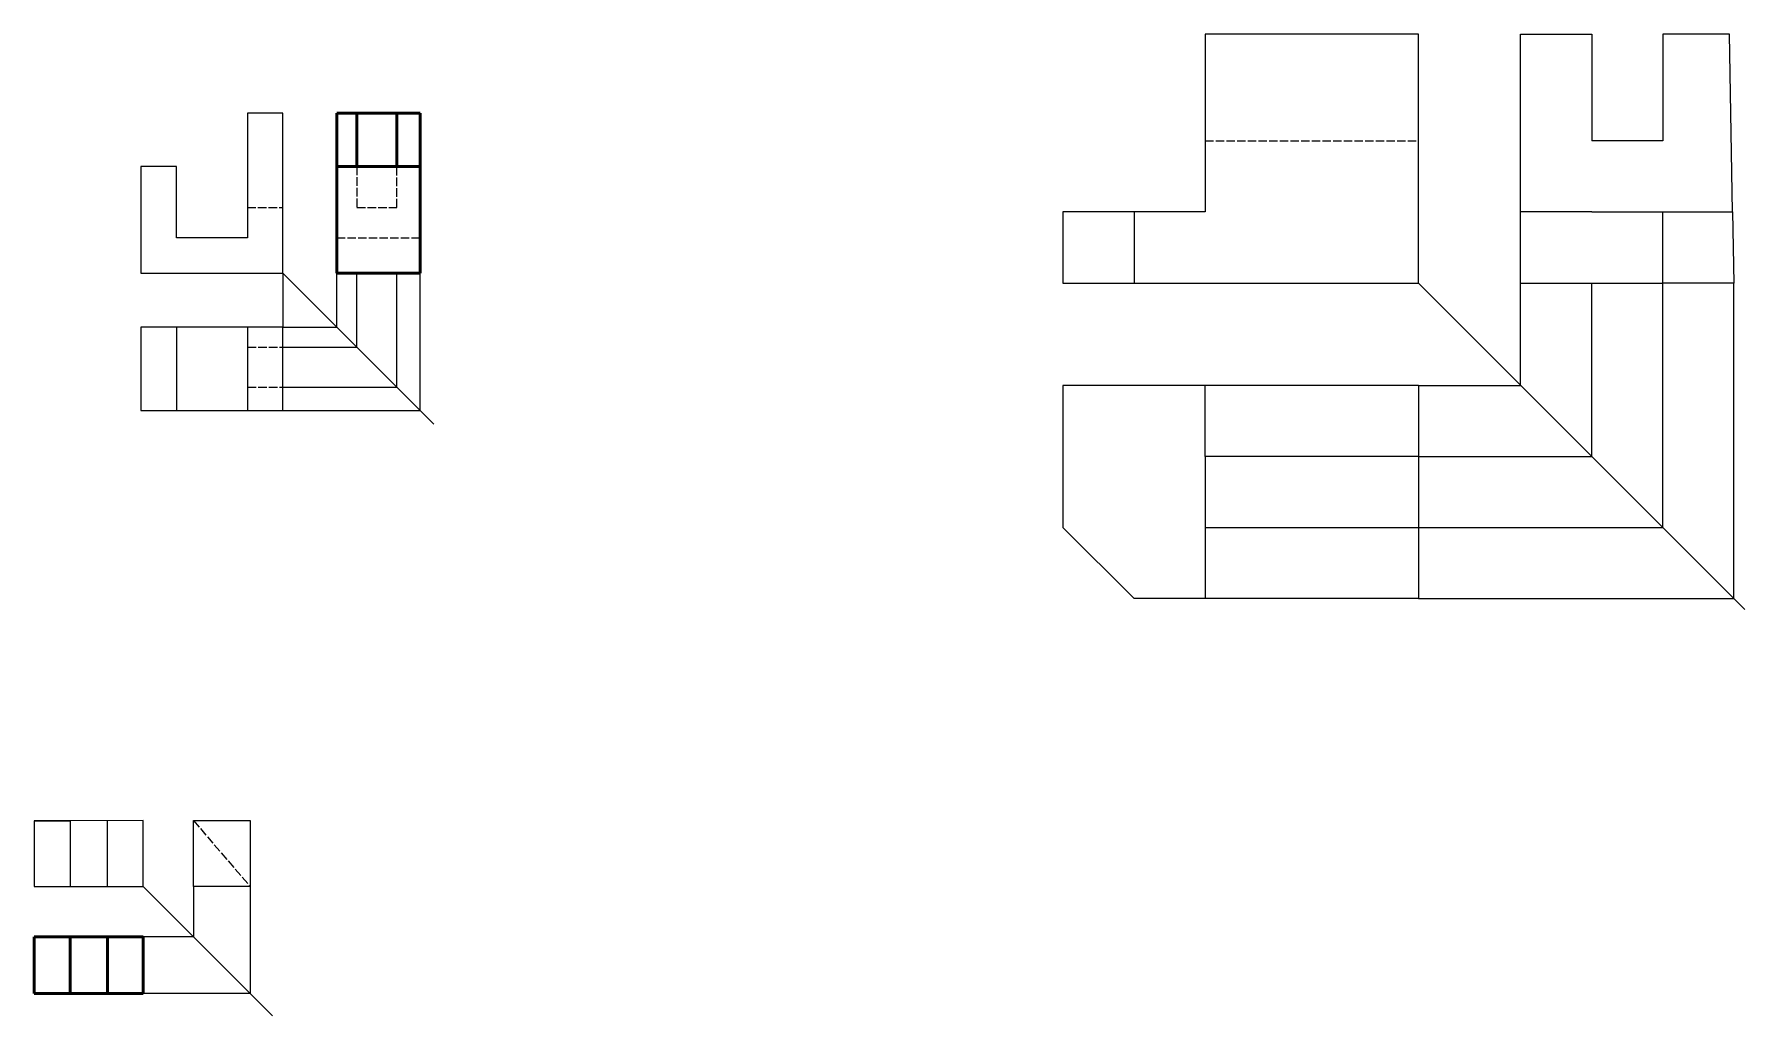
# Model space of a CAD drawing. Header units: millimetres. Extents: x 20 to 501, y 26 to 302.
import ezdxf

# ---------------------------------------------------------------- set-up
doc = ezdxf.new("R2010")
doc.units = ezdxf.units.MM
doc.header["$LTSCALE"] = 0.2
doc.linetypes.add('ACAD_ISO02W100', pattern=[15, 12, -3])
doc.layers.add('粗实线', color=1, linetype='Continuous', lineweight=50)
doc.layers.add('虚线', color=7, linetype='ACAD_ISO02W100')
doc.layers.add('辅助线', color=6, linetype='Continuous')

msp = doc.modelspace()

# ---------------------------------------------------------------- linework, layer by layer
for p, q in [((349.12, 301.68), (349.12, 251.68)), ((409.12, 301.68), (349.12, 301.68)), ((349.12, 301.68), (349.12, 271.68)), ((409.12, 231.68), (409.12, 301.68)), ((437.89, 231.68), (437.89, 301.68)), ((437.89, 301.68), (457.89, 301.68)), ((457.89, 301.68), (457.89, 271.68)), ((496.61, 301.68), (477.89, 301.68)), ((477.89, 301.68), (477.89, 271.68)), ((497.52, 251.68), (496.61, 301.68)), ((89.69, 279.44), (79.69, 279.44)), ((79.69, 279.44), (79.69, 244.44)), ((89.69, 234.44), (89.69, 279.44)), ((477.89, 271.68), (457.89, 271.68)), ((49.69, 264.44), (49.69, 234.44)), ((59.69, 264.44), (49.69, 264.44)), ((59.69, 244.44), (59.69, 264.44)), ((329.12, 251.68), (309.12, 251.68)), ((309.12, 251.68), (309.12, 231.68)), ((349.12, 251.68), (329.12, 251.68)), ((329.12, 251.68), (329.12, 231.68)), ((457.89, 251.68), (437.89, 251.68)), ((457.89, 251.68), (497.52, 251.68)), ((477.89, 231.68), (477.89, 251.68)), ((477.89, 251.68), (497.52, 251.68)), ((497.52, 251.68), (497.89, 231.68)), ((79.69, 244.44), (59.69, 244.44)), ((49.69, 234.44), (89.69, 234.44)), ((89.69, 234.44), (89.69, 219.32)), ((309.12, 231.68), (329.12, 231.68)), ((329.12, 231.68), (409.12, 231.68)), ((437.89, 231.68), (477.89, 231.68)), ((497.89, 231.68), (477.89, 231.68)), ((89.69, 219.32), (49.69, 219.32)), ((49.69, 219.32), (49.69, 195.86)), ((59.69, 219.32), (59.69, 195.86)), ((79.69, 219.32), (79.69, 195.86)), ((89.69, 195.86), (89.69, 219.32)), ((409.12, 202.91), (309.12, 202.91)), ((309.12, 202.91), (309.12, 162.91)), ((349.12, 182.91), (349.12, 202.91)), ((409.12, 202.91), (409.12, 142.91)), ((409.12, 202.91), (409.12, 182.91)), ((49.69, 195.86), (89.69, 195.86)), ((409.12, 182.91), (349.12, 182.91)), ((349.12, 182.91), (349.12, 162.91)), ((329.12, 142.91), (309.12, 162.91)), ((349.12, 162.91), (409.12, 162.91)), ((349.12, 162.91), (349.12, 142.91)), ((409.12, 142.91), (329.12, 142.91)), ((50.31, 80.49), (19.7, 80.37)), ((19.7, 80.37), (29.78, 80.41)), ((19.7, 80.37), (19.7, 61.96)), ((29.78, 80.41), (29.78, 61.96)), ((40.36, 61.96), (40.36, 80.45)), ((50.31, 61.96), (50.31, 80.49)), ((64.5, 61.96), (64.5, 80.49)), ((64.5, 80.49), (80.43, 80.49)), ((80.43, 80.49), (80.43, 61.96)), ((19.7, 61.96), (50.31, 61.96)), ((29.78, 61.96), (40.36, 61.96)), ((80.43, 61.96), (64.5, 61.96)), ((64.5, 61.96), (64.5, 47.77)), ((80.43, 61.96), (80.43, 31.85)), ((64.5, 47.77), (50.31, 47.77)), ((80.43, 31.85), (50.31, 31.85))]:
    msp.add_line(p, q)
at = {"layer": '粗实线'}
for p, q in [((104.81, 264.44), (104.81, 279.44)), ((104.81, 279.44), (128.26, 279.44)), ((110.51, 264.44), (110.51, 279.44)), ((121.74, 264.44), (121.74, 279.44)), ((128.26, 279.44), (128.26, 264.44)), ((128.26, 264.44), (104.81, 264.44)), ((104.81, 264.44), (104.81, 234.44)), ((128.26, 234.44), (128.26, 264.44)), ((104.81, 234.44), (128.26, 234.44)), ((50.31, 47.77), (19.7, 47.77)), ((19.7, 31.85), (19.7, 47.77)), ((29.78, 47.77), (29.78, 31.85)), ((40.36, 47.77), (40.36, 31.85)), ((50.31, 47.77), (50.31, 31.85)), ((50.31, 31.85), (19.7, 31.85))]:
    msp.add_line(p, q, dxfattribs=at)
at = {"layer": '虚线'}
for p, q in [((349.12, 271.68), (409.12, 271.68)), ((110.51, 264.44), (110.51, 252.96)), ((121.74, 252.96), (121.74, 264.44)), ((79.64, 252.96), (89.69, 252.96)), ((110.51, 252.96), (121.74, 252.96)), ((104.81, 244.44), (128.26, 244.44)), ((79.75, 213.62), (89.69, 213.62)), ((79.75, 202.39), (89.69, 202.39)), ((64.5, 80.49), (80.43, 61.96))]:
    msp.add_line(p, q, dxfattribs=at)
at = {"layer": '辅助线'}
for p, q in [((89.69, 234.44), (132.12, 192.01)), ((104.81, 219.32), (104.81, 234.44)), ((110.51, 213.62), (110.51, 234.44)), ((121.74, 202.39), (121.74, 234.44)), ((128.26, 195.86), (128.26, 234.44)), ((409.12, 231.68), (500.95, 139.84)), ((437.89, 202.91), (437.89, 231.68)), ((457.89, 182.91), (457.89, 231.68)), ((477.89, 162.91), (477.89, 231.68)), ((497.89, 142.91), (497.89, 231.68)), ((89.69, 219.32), (104.81, 219.32)), ((89.69, 213.62), (110.51, 213.62)), ((89.69, 202.39), (121.74, 202.39)), ((409.12, 202.91), (437.89, 202.91)), ((89.69, 195.86), (128.26, 195.86)), ((409.12, 182.91), (457.89, 182.91)), ((409.12, 162.91), (477.89, 162.91)), ((409.12, 142.91), (497.89, 142.91)), ((50.31, 61.96), (86.7, 25.57))]:
    msp.add_line(p, q, dxfattribs=at)

doc.saveas('drawing.dxf')
